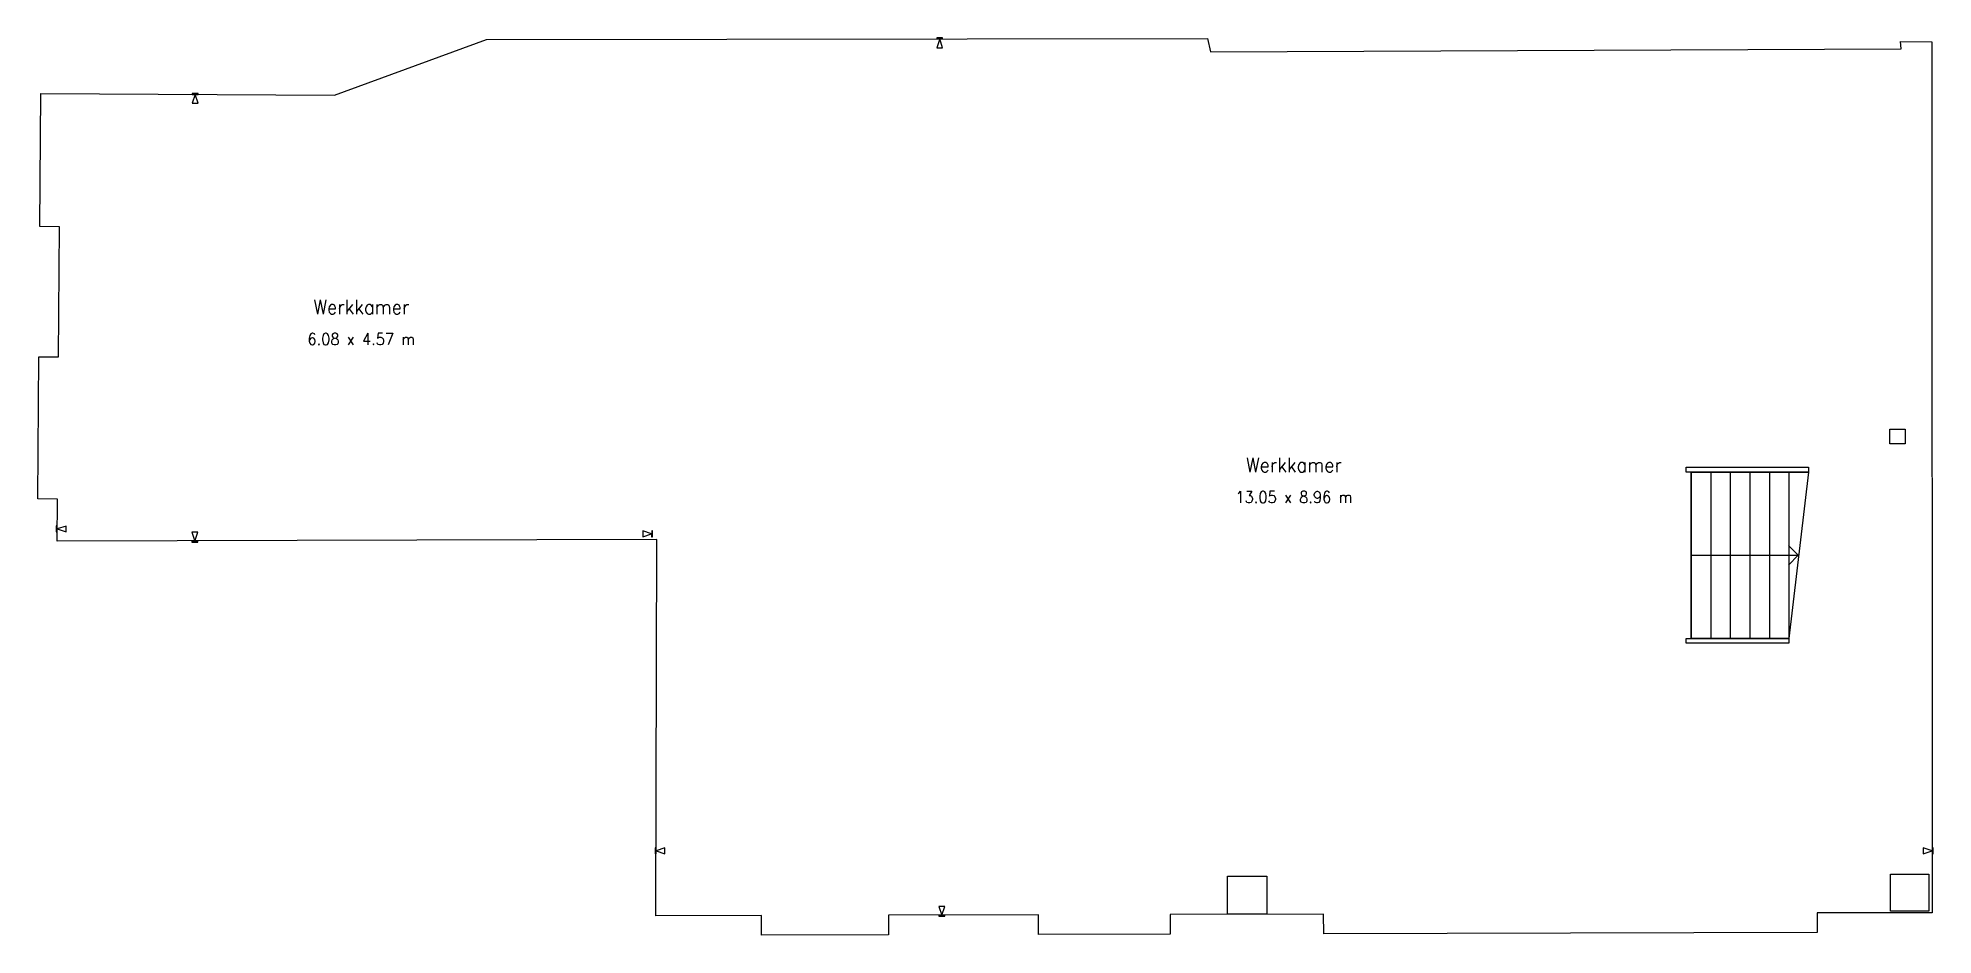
# Model space of a CAD drawing. Extents: x 97 to 2035, y 116 to 1033.
import ezdxf
from ezdxf.enums import TextEntityAlignment as Align

# ---------------------------------------------------------------- set-up
doc = ezdxf.new("R2010")
doc.units = 0
for name, color, linetype in [('Arrows', 7, 'CONTINUOUS'), ('Pillars', 7, 'CONTINUOUS'), ('Staircases', 7, 'CONTINUOUS'), ('Texts', 7, 'CONTINUOUS'), ('Walls', 7, 'CONTINUOUS')]:
    doc.layers.add(name, color=color, linetype=linetype)
doc.styles.get("Standard").update_dxf_attribs({"font": 'standard'})

msp = doc.modelspace()

# ---------------------------------------------------------------- linework, layer by layer
at = {"layer": 'Arrows'}
for points in [[(1022, 1031.9), (1022, 1032.9), (1016, 1032.9), (1016, 1031.9), (1022, 1031.9)], [(1019, 1022.9), (1022, 1022.9), (1019, 1031.9), (1016, 1022.9), (1019, 1022.9)], [(260.7, 975.1), (260.7, 976.1), (254.7, 976.1), (254.7, 975.1), (260.7, 975.1)], [(257.7, 966.1), (260.7, 966.1), (257.7, 975.1), (254.7, 966.1), (257.7, 966.1)], [(116.7, 533.9), (115.7, 533.9), (115.6, 527.9), (116.6, 527.9), (116.7, 533.9)], [(125.7, 530.8), (125.7, 533.8), (116.7, 530.9), (125.7, 527.8), (125.7, 530.8)], [(257.4, 527.4), (254.4, 527.4), (257.4, 518.4), (260.4, 527.4), (257.4, 527.4)], [(715.4, 525.8), (715.4, 522.8), (724.4, 525.7), (715.4, 528.8), (715.4, 525.8)], [(724.4, 522.7), (725.4, 522.7), (725.5, 528.7), (724.5, 528.7), (724.4, 522.7)], [(254.4, 518.4), (254.4, 517.4), (260.4, 517.4), (260.4, 518.4), (254.4, 518.4)], [(729.1, 204.7), (728.1, 204.7), (728.1, 198.7), (729.1, 198.7), (729.1, 204.7)], [(738, 201.7), (738, 204.7), (729, 201.7), (738, 198.7), (738, 201.7)], [(2024.8, 201.7), (2024.8, 198.7), (2033.8, 201.7), (2024.8, 204.7), (2024.8, 201.7)], [(2033.8, 198.7), (2034.8, 198.7), (2034.8, 204.7), (2033.8, 204.7), (2033.8, 198.7)], [(1021.1, 144.9), (1018.1, 144.9), (1021.1, 135.9), (1024.1, 144.9), (1021.1, 144.9)], [(1018.1, 135.9), (1018.1, 134.9), (1024.1, 134.9), (1024.1, 135.9), (1018.1, 135.9)]]:
    msp.add_lwpolyline(points, close=True, dxfattribs=at)
at = {"layer": 'Pillars'}
for points in [[(1990.4, 632.9), (2006.4, 632.9), (2006.4, 617.9), (1990.4, 617.9)], [(1353.4, 136.9), (1313.4, 136.9), (1313.4, 175.9), (1353.4, 175.9)], [(1991.4, 177.9), (2030.4, 177.9), (2030.4, 139.9), (1991.4, 139.9)]]:
    msp.add_lwpolyline(points, close=True, dxfattribs=at)
at = {"layer": 'Staircases'}
for p, q in [((1787.4, 588.9), (1787.4, 418.9)), ((1807.4, 588.9), (1807.4, 418.9)), ((1827.4, 588.9), (1827.4, 418.9)), ((1847.4, 588.9), (1847.4, 418.9)), ((1867.4, 588.9), (1867.4, 418.9)), ((1887.4, 588.9), (1887.4, 418.9))]:
    msp.add_line(p, q, dxfattribs=at)
for points in [[(1907.4, 588.9), (1782.4, 588.9), (1782.4, 593.9), (1907.4, 593.9), (1907.4, 588.9)], [(1887.4, 418.9), (1787.4, 418.9), (1787.4, 588.9), (1907.4, 588.9), (1887.4, 418.9)], [(1887.4, 413.9), (1782.4, 413.9), (1782.4, 418.9), (1887.4, 418.9), (1887.4, 413.9)]]:
    msp.add_lwpolyline(points, close=True, dxfattribs=at)
for points in [[(1787.4, 503.9), (1897.4, 503.9)], [(1886.9, 513.9), (1896.9, 503.9), (1886.9, 493.9)]]:
    msp.add_lwpolyline(points, dxfattribs=at)
at = {"layer": 'Walls'}
msp.add_lwpolyline([(1296, 1018.7), (2002.3, 1021.8), (2001.3, 1029.1), (2033.6, 1028.9), (2033.8, 138.4), (1916.2, 138.1), (1916.3, 118.1), (1411.7, 116.9), (1411.6, 136.9), (1254.7, 136.5), (1254.7, 116.5), (1120, 116.2), (1120, 136.2), (966.5, 135.8), (966.5, 115.8), (836.8, 115.5), (836.7, 135.5), (728.9, 135.3), (729.7, 520.1), (116.6, 518.3), (116.9, 561.4), (96.9, 561.5), (98, 706.9), (118, 706.8), (118.9, 839.7), (98.9, 839.9), (99.9, 976), (400.2, 974.4), (555.7, 1031.2), (1293, 1032.2)], close=True, dxfattribs=at)

# ---------------------------------------------------------------- texts
at = {"layer": 'Texts'}
for s, height, p in [('Werkkamer', 14.86, (427.6, 757.7)), ('6.08 x 4.57 m', 12, (427.6, 724.9)), ('Werkkamer', 14.86, (1381.2, 596.2)), ('13.05 x 8.96 m', 12, (1381.2, 563.4))]:
    msp.add_text(s, height=height, dxfattribs=at).set_placement(p, align=Align.MIDDLE_CENTER)

doc.saveas('drawing.dxf')
